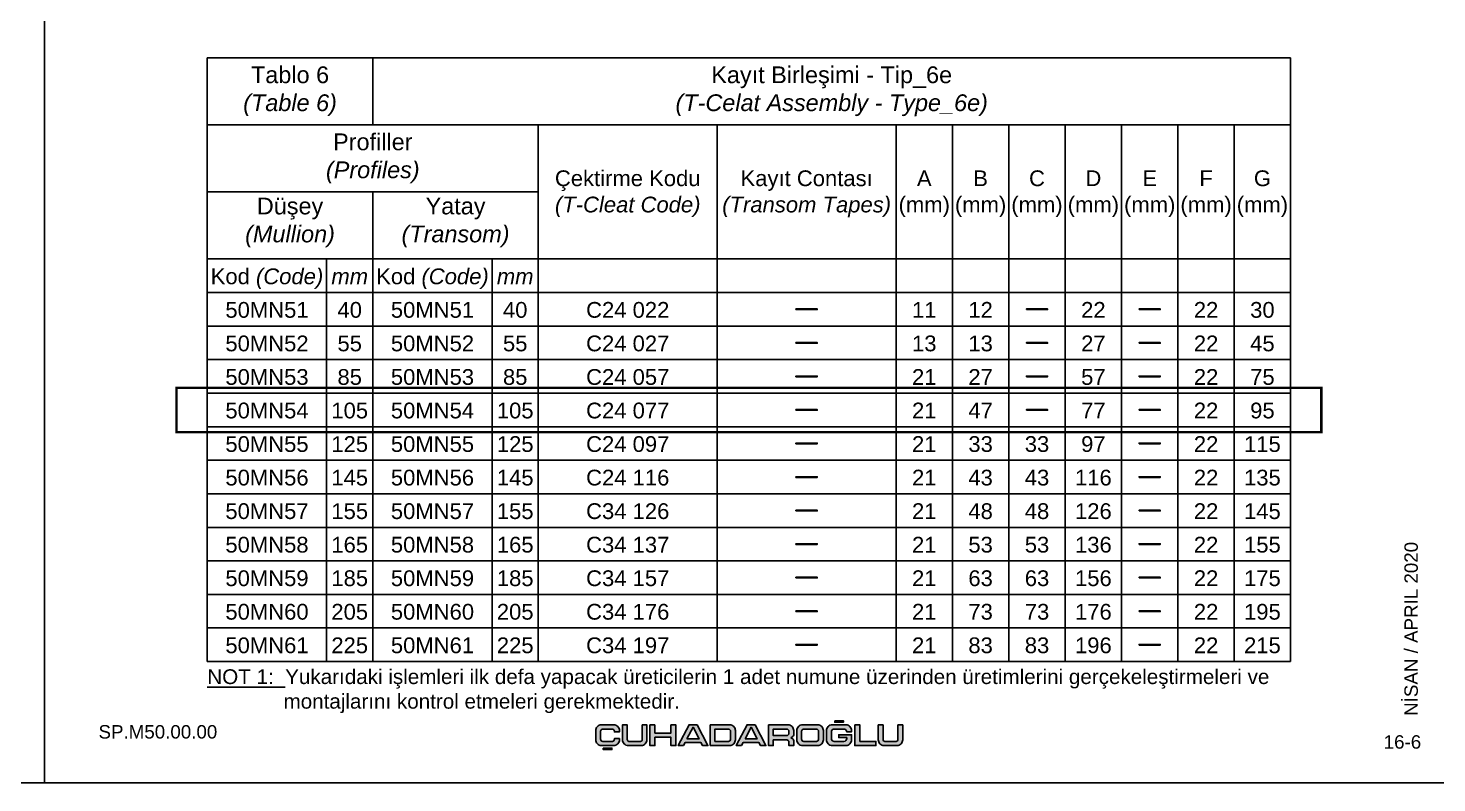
# Model space of a CAD drawing. Header units: millimetres. Extents: x 226 to 1066, y 456 to 1447.
# Drawn here: x 643.3 to 853.3, y 456 to 568.5 of the extents above; entities that cross this region are included whole.
import ezdxf

# ---------------------------------------------------------------- set-up
doc = ezdxf.new("R2010")
doc.units = ezdxf.units.MM
for name, color, linetype in [('ANTET', 140, 'Continuous'), ('nokta', 140, 'Continuous'), ('yazı_numara_k', 11, 'Continuous')]:
    doc.layers.add(name, color=color, linetype=linetype)
doc.styles.get("Standard").update_dxf_attribs({"font": 'arial.ttf'})

# ---------------------------------------------------------------- blocks, each defined once
blk = doc.blocks.new('ÇUHADAROĞLU')
at = {"layer": 'ANTET'}
h = blk.add_hatch(color=7, dxfattribs=at)
h.paths.add_polyline_path([(159.1, 19.64, -0.414214), (159.42, 19.96), (160.84, 19.96, -0.414214), (161.16, 19.64), (161.16, 19.54), (161.9, 19.54), (161.9, 19.73, 0.414214), (161.05, 20.59), (159.21, 20.59, 0.414214), (158.36, 19.73), (158.36, 18.36, 0.414214), (159.21, 17.51), (161.05, 17.51, 0.414214), (161.9, 18.36), (161.9, 18.55), (161.16, 18.55), (161.16, 18.46, -0.414214), (160.84, 18.13), (159.42, 18.13, -0.414214), (159.1, 18.46)])
h.paths.add_polyline_path([(159.48, 17.12), (159.48, 16.9), (160.78, 16.9), (160.78, 17.12)])
h.paths.add_polyline_path([(165.15, 17.51, 0.414214), (166, 18.36), (166, 20.59), (165.29, 20.59), (165.29, 18.39, -0.414214), (165.03, 18.13), (163.32, 18.13, -0.414214), (163.06, 18.39), (163.06, 20.59), (162.35, 20.59), (162.35, 18.36, 0.414214), (163.2, 17.51)])
h.paths.add_polyline_path([(167.19, 18.73), (169.58, 18.73), (169.58, 17.51), (170.32, 17.51), (170.32, 20.59), (169.58, 20.59), (169.58, 19.36), (167.19, 19.36), (167.19, 20.59), (166.45, 20.59), (166.45, 17.51), (167.19, 17.51)])
h.paths.add_polyline_path([(170.66, 17.51), (171.46, 17.51), (171.69, 17.95), (174.05, 17.95), (174.29, 17.51), (175.09, 17.51), (173.48, 20.6), (172.27, 20.6)])
h.paths.add_polyline_path([(171.97, 18.49), (172.87, 20.23), (173.78, 18.49)], flags=16)
h.paths.add_polyline_path([(175.43, 17.51), (178.34, 17.51, 0.414214), (179.19, 18.36), (179.19, 19.73, 0.414214), (178.34, 20.59), (175.43, 20.59)])
h.paths.add_polyline_path([(176.14, 19.96), (178.15, 19.96, -0.414214), (178.47, 19.64), (178.47, 18.46, -0.414214), (178.15, 18.13), (176.14, 18.13)], flags=16)
h.paths.add_polyline_path([(180.34, 17.95), (182.7, 17.95), (182.94, 17.51), (183.74, 17.51), (182.13, 20.6), (180.92, 20.6), (179.31, 17.51), (180.11, 17.51)])
h.paths.add_polyline_path([(180.62, 18.49), (181.52, 20.23), (182.43, 18.49)], flags=16)
h.paths.add_polyline_path([(184.84, 18.34), (186.84, 18.34, -0.414214), (187.17, 18.02), (187.17, 17.51), (187.88, 17.51), (187.88, 18.21, 0.203358), (187.78, 18.44, 0.098259), (187.5, 18.62), (187.5, 18.7, 0.058399), (187.74, 18.83, 0.246853), (187.88, 19.09), (187.88, 19.73, 0.414214), (187.03, 20.59), (184.13, 20.59), (184.13, 17.51), (184.84, 17.51)])
h.paths.add_polyline_path([(184.84, 18.99), (184.84, 19.96), (186.82, 19.96, -0.414214), (187.17, 19.61), (187.17, 19.31, -0.414214), (186.84, 18.99)], flags=16)
h.paths.add_polyline_path([(191.45, 17.51, 0.414214), (192.31, 18.36), (192.31, 19.73, 0.414214), (191.45, 20.59), (189.19, 20.59, 0.414214), (188.33, 19.73), (188.33, 18.36, 0.414214), (189.19, 17.51)])
h.paths.add_polyline_path([(189.37, 18.13, -0.414214), (189.05, 18.46), (189.05, 19.64, -0.414214), (189.37, 19.96), (191.27, 19.96, -0.414214), (191.59, 19.64), (191.59, 18.46, -0.414214), (191.27, 18.13)], flags=16)
h.paths.add_polyline_path([(193.61, 17.51), (195.66, 17.51, 0.414214), (196.51, 18.36), (196.51, 19.11), (194.59, 19.11), (194.59, 18.7), (195.78, 18.7), (195.78, 18.54, -0.414214), (195.37, 18.13), (193.9, 18.13, -0.414214), (193.49, 18.54), (193.49, 19.55, -0.414214), (193.9, 19.96), (195.37, 19.96, -0.407741), (195.78, 19.56), (196.51, 19.56), (196.51, 19.73, 0.414214), (195.66, 20.59), (193.61, 20.59, 0.414214), (192.76, 19.73), (192.76, 18.36, 0.414214)])
h.paths.add_polyline_path([(195.28, 20.97), (195.28, 21.19), (193.99, 21.19), (193.99, 20.97)])
h.paths.add_polyline_path([(200.14, 17.51), (200.14, 18.13), (197.76, 18.13), (197.76, 20.59), (196.97, 20.59), (196.97, 17.51)])
h.paths.add_polyline_path([(201.2, 18.39), (201.2, 20.59), (200.48, 20.59), (200.48, 18.36, 0.414214), (201.34, 17.51), (203.28, 17.51, 0.414214), (204.13, 18.36), (204.13, 20.59), (203.42, 20.59), (203.42, 18.39, -0.414214), (203.16, 18.13), (201.46, 18.13, -0.414214)])
h = blk.add_hatch(color=7, dxfattribs=at)
h.paths.add_polyline_path([(159.1, 19.64, -0.414214), (159.42, 19.96), (160.84, 19.96, -0.414214), (161.16, 19.64), (161.16, 19.54), (161.9, 19.54), (161.9, 19.73, 0.414214), (161.05, 20.59), (159.21, 20.59, 0.414214), (158.36, 19.73), (158.36, 18.36, 0.414214), (159.21, 17.51), (161.05, 17.51, 0.414214), (161.9, 18.36), (161.9, 18.55), (161.16, 18.55), (161.16, 18.46, -0.414214), (160.84, 18.13), (159.42, 18.13, -0.414214), (159.1, 18.46)])
h.paths.add_polyline_path([(159.48, 17.12), (159.48, 16.9), (160.78, 16.9), (160.78, 17.12)])
h.paths.add_polyline_path([(165.15, 17.51, 0.414214), (166, 18.36), (166, 20.59), (165.29, 20.59), (165.29, 18.39, -0.414214), (165.03, 18.13), (163.32, 18.13, -0.414214), (163.06, 18.39), (163.06, 20.59), (162.35, 20.59), (162.35, 18.36, 0.414214), (163.2, 17.51)])
h.paths.add_polyline_path([(167.19, 18.73), (169.58, 18.73), (169.58, 17.51), (170.32, 17.51), (170.32, 20.59), (169.58, 20.59), (169.58, 19.36), (167.19, 19.36), (167.19, 20.59), (166.45, 20.59), (166.45, 17.51), (167.19, 17.51)])
h.paths.add_polyline_path([(170.66, 17.51), (171.46, 17.51), (171.69, 17.95), (174.05, 17.95), (174.29, 17.51), (175.09, 17.51), (173.48, 20.6), (172.27, 20.6)])
h.paths.add_polyline_path([(171.97, 18.49), (172.87, 20.23), (173.78, 18.49)], flags=16)
h.paths.add_polyline_path([(175.43, 17.51), (178.34, 17.51, 0.414214), (179.19, 18.36), (179.19, 19.73, 0.414214), (178.34, 20.59), (175.43, 20.59)])
h.paths.add_polyline_path([(176.14, 19.96), (178.15, 19.96, -0.414214), (178.47, 19.64), (178.47, 18.46, -0.414214), (178.15, 18.13), (176.14, 18.13)], flags=16)
h.paths.add_polyline_path([(180.34, 17.95), (182.7, 17.95), (182.94, 17.51), (183.74, 17.51), (182.13, 20.6), (180.92, 20.6), (179.31, 17.51), (180.11, 17.51)])
h.paths.add_polyline_path([(180.62, 18.49), (181.52, 20.23), (182.43, 18.49)], flags=16)
h.paths.add_polyline_path([(184.84, 18.34), (186.84, 18.34, -0.414214), (187.17, 18.02), (187.17, 17.51), (187.88, 17.51), (187.88, 18.21, 0.203358), (187.78, 18.44, 0.098259), (187.5, 18.62), (187.5, 18.7, 0.058399), (187.74, 18.83, 0.246853), (187.88, 19.09), (187.88, 19.73, 0.414214), (187.03, 20.59), (184.13, 20.59), (184.13, 17.51), (184.84, 17.51)])
h.paths.add_polyline_path([(184.84, 18.99), (184.84, 19.96), (186.82, 19.96, -0.414214), (187.17, 19.61), (187.17, 19.31, -0.414214), (186.84, 18.99)], flags=16)
h.paths.add_polyline_path([(191.45, 17.51, 0.414214), (192.31, 18.36), (192.31, 19.73, 0.414214), (191.45, 20.59), (189.19, 20.59, 0.414214), (188.33, 19.73), (188.33, 18.36, 0.414214), (189.19, 17.51)])
h.paths.add_polyline_path([(189.37, 18.13, -0.414214), (189.05, 18.46), (189.05, 19.64, -0.414214), (189.37, 19.96), (191.27, 19.96, -0.414214), (191.59, 19.64), (191.59, 18.46, -0.414214), (191.27, 18.13)], flags=16)
h.paths.add_polyline_path([(193.61, 17.51), (195.66, 17.51, 0.414214), (196.51, 18.36), (196.51, 19.11), (194.59, 19.11), (194.59, 18.7), (195.78, 18.7), (195.78, 18.54, -0.414214), (195.37, 18.13), (193.9, 18.13, -0.414214), (193.49, 18.54), (193.49, 19.55, -0.414214), (193.9, 19.96), (195.37, 19.96, -0.407741), (195.78, 19.56), (196.51, 19.56), (196.51, 19.73, 0.414214), (195.66, 20.59), (193.61, 20.59, 0.414214), (192.76, 19.73), (192.76, 18.36, 0.414214)])
h.paths.add_polyline_path([(195.28, 20.97), (195.28, 21.19), (193.99, 21.19), (193.99, 20.97)])
h.paths.add_polyline_path([(200.14, 17.51), (200.14, 18.13), (197.76, 18.13), (197.76, 20.59), (196.97, 20.59), (196.97, 17.51)])
h.paths.add_polyline_path([(201.2, 18.39), (201.2, 20.59), (200.48, 20.59), (200.48, 18.36, 0.414214), (201.34, 17.51), (203.28, 17.51, 0.414214), (204.13, 18.36), (204.13, 20.59), (203.42, 20.59), (203.42, 18.39, -0.414214), (203.16, 18.13), (201.46, 18.13, -0.414214)])
at = {"layer": 'ANTET', "color": 7}
for points in [[(193.99, 21.19), (193.99, 20.97), (195.28, 20.97), (195.28, 21.19)], [(193.99, 21.19), (193.99, 20.97), (195.28, 20.97), (195.28, 21.19)], [(167.19, 20.59), (167.19, 19.36), (169.58, 19.36), (169.58, 20.59), (170.32, 20.59), (170.32, 17.51), (169.58, 17.51), (169.58, 18.73), (167.19, 18.73), (167.19, 17.51), (166.45, 17.51), (166.45, 20.59)], [(167.19, 20.59), (167.19, 19.36), (169.58, 19.36), (169.58, 20.59), (170.32, 20.59), (170.32, 17.51), (169.58, 17.51), (169.58, 18.73), (167.19, 18.73), (167.19, 17.51), (166.45, 17.51), (166.45, 20.59)], [(171.46, 17.51), (171.69, 17.95), (174.05, 17.95), (174.29, 17.51), (175.09, 17.51), (173.48, 20.6), (172.27, 20.6), (170.66, 17.51)], [(171.46, 17.51), (171.69, 17.95), (174.05, 17.95), (174.29, 17.51), (175.09, 17.51), (173.48, 20.6), (172.27, 20.6), (170.66, 17.51)], [(171.97, 18.49), (173.78, 18.49), (172.87, 20.23)], [(171.97, 18.49), (173.78, 18.49), (172.87, 20.23)], [(180.11, 17.51), (180.34, 17.95), (182.7, 17.95), (182.94, 17.51), (183.74, 17.51), (182.13, 20.6), (180.92, 20.6), (179.31, 17.51)], [(180.11, 17.51), (180.34, 17.95), (182.7, 17.95), (182.94, 17.51), (183.74, 17.51), (182.13, 20.6), (180.92, 20.6), (179.31, 17.51)], [(180.62, 18.49), (182.43, 18.49), (181.52, 20.23)], [(180.62, 18.49), (182.43, 18.49), (181.52, 20.23)], [(196.97, 20.59), (196.97, 17.51), (200.14, 17.51), (200.14, 18.13), (197.76, 18.13), (197.76, 20.59)], [(196.97, 20.59), (196.97, 17.51), (200.14, 17.51), (200.14, 18.13), (197.76, 18.13), (197.76, 20.59)], [(159.48, 17.12), (159.48, 16.9), (160.78, 16.9), (160.78, 17.12)], [(159.48, 17.12), (159.48, 16.9), (160.78, 16.9), (160.78, 17.12)]]:
    blk.add_lwpolyline(points, close=True, dxfattribs=at)
for points in [[(159.42, 18.13, -0.414214), (159.1, 18.46), (159.1, 19.64, -0.414214), (159.42, 19.96), (160.84, 19.96, -0.414214), (161.16, 19.64), (161.16, 19.54), (161.9, 19.54), (161.9, 19.73, 0.414214), (161.05, 20.59), (159.21, 20.59, 0.414214), (158.36, 19.73), (158.36, 18.36, 0.414214), (159.21, 17.51), (161.05, 17.51, 0.414214), (161.9, 18.36), (161.9, 18.55), (161.16, 18.55), (161.16, 18.46, -0.414214), (160.84, 18.13)], [(159.42, 18.13, -0.414214), (159.1, 18.46), (159.1, 19.64, -0.414214), (159.42, 19.96), (160.84, 19.96, -0.414214), (161.16, 19.64), (161.16, 19.54), (161.9, 19.54), (161.9, 19.73, 0.414214), (161.05, 20.59), (159.21, 20.59, 0.414214), (158.36, 19.73), (158.36, 18.36, 0.414214), (159.21, 17.51), (161.05, 17.51, 0.414214), (161.9, 18.36), (161.9, 18.55), (161.16, 18.55), (161.16, 18.46, -0.414214), (160.84, 18.13)], [(165.03, 18.13), (163.32, 18.13, -0.414214), (163.06, 18.39), (163.06, 20.59), (162.35, 20.59), (162.35, 18.36, 0.414214), (163.2, 17.51), (165.15, 17.51, 0.414214), (166, 18.36), (166, 20.59), (165.29, 20.59), (165.29, 18.39, -0.414214)], [(165.03, 18.13), (163.32, 18.13, -0.414214), (163.06, 18.39), (163.06, 20.59), (162.35, 20.59), (162.35, 18.36, 0.414214), (163.2, 17.51), (165.15, 17.51, 0.414214), (166, 18.36), (166, 20.59), (165.29, 20.59), (165.29, 18.39, -0.414214)], [(175.43, 17.51), (175.43, 20.59), (178.34, 20.59, -0.414214), (179.19, 19.73), (179.19, 18.36, -0.414214), (178.34, 17.51)], [(175.43, 17.51), (175.43, 20.59), (178.34, 20.59, -0.414214), (179.19, 19.73), (179.19, 18.36, -0.414214), (178.34, 17.51)], [(178.47, 19.64, 0.414214), (178.15, 19.96), (176.14, 19.96), (176.14, 18.13), (178.15, 18.13, 0.414214), (178.47, 18.46)], [(178.47, 19.64, 0.414214), (178.15, 19.96), (176.14, 19.96), (176.14, 18.13), (178.15, 18.13, 0.414214), (178.47, 18.46)], [(187.88, 18.21), (187.88, 17.51), (187.17, 17.51), (187.17, 18.02, 0.414214), (186.84, 18.34), (184.84, 18.34), (184.84, 17.51), (184.13, 17.51), (184.13, 20.59), (187.03, 20.59, -0.414214), (187.88, 19.73), (187.88, 19.09, -0.246853), (187.74, 18.83, -0.058399), (187.5, 18.7), (187.5, 18.62, -0.098259), (187.78, 18.44, -0.203358)], [(187.88, 18.21), (187.88, 17.51), (187.17, 17.51), (187.17, 18.02, 0.414214), (186.84, 18.34), (184.84, 18.34), (184.84, 17.51), (184.13, 17.51), (184.13, 20.59), (187.03, 20.59, -0.414214), (187.88, 19.73), (187.88, 19.09, -0.246853), (187.74, 18.83, -0.058399), (187.5, 18.7), (187.5, 18.62, -0.098259), (187.78, 18.44, -0.203358)], [(186.82, 19.96, -0.414214), (187.17, 19.61), (187.17, 19.31, -0.414214), (186.84, 18.99), (184.84, 18.99), (184.84, 19.96)], [(186.82, 19.96, -0.414214), (187.17, 19.61), (187.17, 19.31, -0.414214), (186.84, 18.99), (184.84, 18.99), (184.84, 19.96)], [(191.45, 17.51), (189.19, 17.51, -0.414214), (188.33, 18.36), (188.33, 19.73, -0.414214), (189.19, 20.59), (191.45, 20.59, -0.414214), (192.31, 19.73), (192.31, 18.36, -0.414214)], [(191.45, 17.51), (189.19, 17.51, -0.414214), (188.33, 18.36), (188.33, 19.73, -0.414214), (189.19, 20.59), (191.45, 20.59, -0.414214), (192.31, 19.73), (192.31, 18.36, -0.414214)], [(191.59, 19.64), (191.59, 18.46, -0.414214), (191.27, 18.13), (189.37, 18.13, -0.414214), (189.05, 18.46), (189.05, 19.64, -0.414214), (189.37, 19.96), (191.27, 19.96, -0.414214)], [(191.59, 19.64), (191.59, 18.46, -0.414214), (191.27, 18.13), (189.37, 18.13, -0.414214), (189.05, 18.46), (189.05, 19.64, -0.414214), (189.37, 19.96), (191.27, 19.96, -0.414214)], [(195.78, 18.54), (195.78, 18.7), (194.59, 18.7), (194.59, 19.11), (196.51, 19.11), (196.51, 18.36, -0.414214), (195.66, 17.51), (193.61, 17.51, -0.414214), (192.76, 18.36), (192.76, 19.73, -0.414214), (193.61, 20.59), (195.66, 20.59, -0.414214), (196.51, 19.73), (196.51, 19.56), (195.78, 19.56, 0.407741), (195.37, 19.96), (193.9, 19.96, 0.414214), (193.49, 19.55), (193.49, 18.54, 0.414214), (193.9, 18.13), (195.37, 18.13, 0.414214)], [(195.78, 18.54), (195.78, 18.7), (194.59, 18.7), (194.59, 19.11), (196.51, 19.11), (196.51, 18.36, -0.414214), (195.66, 17.51), (193.61, 17.51, -0.414214), (192.76, 18.36), (192.76, 19.73, -0.414214), (193.61, 20.59), (195.66, 20.59, -0.414214), (196.51, 19.73), (196.51, 19.56), (195.78, 19.56, 0.407741), (195.37, 19.96), (193.9, 19.96, 0.414214), (193.49, 19.55), (193.49, 18.54, 0.414214), (193.9, 18.13), (195.37, 18.13, 0.414214)], [(201.34, 17.51), (203.28, 17.51, 0.414214), (204.13, 18.36), (204.13, 20.59), (203.42, 20.59), (203.42, 18.39, -0.414214), (203.16, 18.13), (201.46, 18.13, -0.414214), (201.2, 18.39), (201.2, 20.59), (200.48, 20.59), (200.48, 18.36, 0.414214)], [(201.34, 17.51), (203.28, 17.51, 0.414214), (204.13, 18.36), (204.13, 20.59), (203.42, 20.59), (203.42, 18.39, -0.414214), (203.16, 18.13), (201.46, 18.13, -0.414214), (201.2, 18.39), (201.2, 20.59), (200.48, 20.59), (200.48, 18.36, 0.414214)]]:
    blk.add_lwpolyline(points, format="xyb", close=True, dxfattribs=at)
blk = doc.blocks.new('SP.KTGR.1A')
at = {"insert": (-248.38, 1804.14), "char_height": 2, "width": 54.4479, "attachment_point": 1}
blk.add_mtext('{\\pxql;\\fArial Unicode MS|b0|i0|c0|p34;{\\C7;SP.M50.00.00}}', dxfattribs=at)
blk = doc.blocks.new('MN50.S.1')
at = {"color": 252}
blk.add_lwpolyline([(9907.25, 888.56), (9907.25, 1185.56), (10117.25, 1185.56), (10117.25, 888.56)], close=True, dxfattribs=at)
for name, p in [('SP.KTGR.1A', (10163.66, -906.98)), ('ÇUHADAROĞLU', (9831.04, 876.61))]:
    blk.add_blockref(name, p)
blk = doc.blocks.new('TABLO - KM1')
at = {"color": 0}
for p, q in [((-283.74, 1797.96), (-122.25, 1797.96)), ((-283.74, 1707.96), (-283.74, 1797.96)), ((-259.07, 1787.96), (-259.07, 1797.96)), ((-122.25, 1707.96), (-122.25, 1797.96)), ((-283.74, 1787.96), (-122.25, 1787.96)), ((-234.4, 1707.96), (-234.4, 1787.96)), ((-207.73, 1707.96), (-207.73, 1787.96)), ((-181.06, 1707.96), (-181.06, 1787.96)), ((-172.66, 1707.96), (-172.66, 1787.96)), ((-164.26, 1707.96), (-164.26, 1787.96)), ((-155.85, 1707.96), (-155.85, 1787.96)), ((-147.45, 1707.96), (-147.45, 1787.96)), ((-139.05, 1707.96), (-139.05, 1787.96)), ((-130.65, 1707.96), (-130.65, 1787.96)), ((-283.74, 1777.96), (-234.4, 1777.96)), ((-259.07, 1777.96), (-259.07, 1707.96)), ((-283.74, 1767.96), (-122.25, 1767.96)), ((-265.95, 1767.96), (-265.95, 1707.96)), ((-241.28, 1767.96), (-241.28, 1707.96)), ((-283.74, 1762.96), (-122.25, 1762.96)), ((-283.74, 1757.96), (-122.25, 1757.96)), ((-283.74, 1757.96), (-122.25, 1757.96)), ((-283.74, 1752.96), (-122.25, 1752.96)), ((-283.74, 1752.96), (-122.25, 1752.96)), ((-283.74, 1747.96), (-122.25, 1747.96)), ((-283.74, 1747.96), (-122.25, 1747.96)), ((-283.74, 1742.96), (-122.25, 1742.96)), ((-283.74, 1742.96), (-122.25, 1742.96)), ((-283.74, 1737.96), (-122.25, 1737.96)), ((-283.74, 1737.96), (-122.25, 1737.96)), ((-283.74, 1732.96), (-122.25, 1732.96)), ((-283.74, 1732.96), (-122.25, 1732.96)), ((-283.74, 1727.96), (-122.25, 1727.96)), ((-283.74, 1727.96), (-122.25, 1727.96)), ((-283.74, 1722.96), (-122.25, 1722.96)), ((-283.74, 1722.96), (-122.25, 1722.96)), ((-283.74, 1717.96), (-122.25, 1717.96)), ((-283.74, 1717.96), (-122.25, 1717.96)), ((-283.74, 1712.96), (-122.25, 1712.96)), ((-283.74, 1712.96), (-122.25, 1712.96)), ((-283.74, 1707.96), (-122.25, 1707.96)), ((-283.74, 1707.96), (-122.25, 1707.96))]:
    blk.add_line(p, q, dxfattribs=at)
at = {"layer": 'yazı_numara_k', "color": 0, "attachment_point": 1}
for s, insert, char_height, width in [('{\\pxqc,t2.646;Profiller\\P\\fArial|b0|i1|c0|p0;(Profiles)}', (-283.74, 1786.67), 2.5, 49.3422), ('{\\pxqc,t2.81489;Çektirme Kodu\\P\\fArial|b0|i1|c0|p0;(T-Cleat Code)}', (-234.4, 1781.17), 2.35, 26.6711), ('{\\pxqc,t2.81489;Kayıt Contası\\P\\fArial|b0|i1|c0|p0;(Transom Tapes)}', (-207.73, 1781.17), 2.35, 26.6711), ('{\\pxqc,t2.81489;A\\P(mm)}', (-181.06, 1781.17), 2.35, 8.402), ('{\\pxqc,t2.81489;B\\P(mm)}', (-172.66, 1781.17), 2.35, 8.402), ('{\\pxqc,t2.81489;C\\P(mm)}', (-164.26, 1781.17), 2.35, 8.402), ('{\\pxqc,t2.81489;D\\P(mm)}', (-155.85, 1781.17), 2.35, 8.402), ('{\\pxqc,t2.81489;E\\P(mm)}', (-147.45, 1781.17), 2.35, 8.402), ('{\\pxqc,t2.81489;F\\P(mm)}', (-139.05, 1781.17), 2.35, 8.402), ('{\\pxqc,t2.81489;G\\P(mm)}', (-130.65, 1781.17), 2.35, 8.402), ('{\\pxqc,t2.646;Düşey\\P\\fArial|b0|i1|c0|p0;(Mullion)}', (-283.74, 1777.11), 2.5, 24.6711), ('{\\pxqc,t2.646;Yatay\\P\\fArial|b0|i1|c0|p0;(Transom)}', (-259.07, 1777.11), 2.5, 24.6711), ('{\\pxqc,t2.81489;Kod \\fArial|b0|i1|c0|p0;(Code)}', (-283.74, 1766.55), 2.35, 17.7925), ('{\\pxqc,t2.81489;Kod \\fArial|b0|i1|c0|p0;(Code)}', (-259.07, 1766.55), 2.35, 17.7925), ('{\\pxqc,t2.81489;\\fArial|b0|i1|c0|p0;mm}', (-265.95, 1766.55), 2.35, 6.8786), ('{\\pxqc,t2.81489;\\fArial|b0|i1|c0|p0;mm}', (-241.28, 1766.55), 2.35, 6.8786)]:
    blk.add_mtext(s, dxfattribs=dict(at, insert=insert, char_height=char_height, width=width))
blk = doc.blocks.new('NOT1A')
at = {"layer": 'nokta', "color": 0, "insert": (24.25, 1931.48), "char_height": 2.2, "width": 182.2788, "attachment_point": 1}
blk.add_mtext('{\\fArial|b0|i0|c162|p18;\\LNOT 1:\\l  Yukarıdaki işlemleri ilk defa yapacak üreticilerin 1 adet numune üzerinden üretimlerini gerçekeleştirmeleri ve \\P^I   montajlarını kontrol etmeleri gerekmektedir.}', dxfattribs=at)

msp = doc.modelspace()

# ---------------------------------------------------------------- linework, layer by layer
for points in [[(757.74, 526.58), (757.74, 526.68), (760.91, 526.68), (760.91, 526.58)], [(792.09, 526.58), (792.09, 526.68), (795.25, 526.68), (795.25, 526.58)], [(808.89, 526.58), (808.89, 526.68), (812.05, 526.68), (812.05, 526.58)], [(757.74, 521.58), (757.74, 521.68), (760.91, 521.68), (760.91, 521.58)], [(792.09, 521.58), (792.09, 521.68), (795.25, 521.68), (795.25, 521.58)], [(808.89, 521.58), (808.89, 521.68), (812.05, 521.68), (812.05, 521.58)], [(757.74, 516.58), (757.74, 516.68), (760.91, 516.68), (760.91, 516.58)], [(792.09, 516.58), (792.09, 516.68), (795.25, 516.68), (795.25, 516.58)], [(808.89, 516.58), (808.89, 516.68), (812.05, 516.68), (812.05, 516.58)], [(757.74, 511.58), (757.74, 511.68), (760.91, 511.68), (760.91, 511.58)], [(792.09, 511.58), (792.09, 511.68), (795.25, 511.68), (795.25, 511.58)], [(808.89, 511.58), (808.89, 511.68), (812.05, 511.68), (812.05, 511.58)], [(757.74, 506.58), (757.74, 506.68), (760.91, 506.68), (760.91, 506.58)], [(808.89, 506.58), (808.89, 506.68), (812.05, 506.68), (812.05, 506.58)], [(757.74, 501.58), (757.74, 501.68), (760.91, 501.68), (760.91, 501.58)], [(808.89, 501.58), (808.89, 501.68), (812.05, 501.68), (812.05, 501.58)], [(757.74, 496.58), (757.74, 496.68), (760.91, 496.68), (760.91, 496.58)], [(808.89, 496.58), (808.89, 496.68), (812.05, 496.68), (812.05, 496.58)], [(757.74, 491.58), (757.74, 491.68), (760.91, 491.68), (760.91, 491.58)], [(808.89, 491.58), (808.89, 491.68), (812.05, 491.68), (812.05, 491.58)], [(757.74, 486.58), (757.74, 486.68), (760.91, 486.68), (760.91, 486.58)], [(808.89, 486.58), (808.89, 486.68), (812.05, 486.68), (812.05, 486.58)], [(757.74, 481.58), (757.74, 481.68), (760.91, 481.68), (760.91, 481.58)], [(808.89, 481.58), (808.89, 481.68), (812.05, 481.68), (812.05, 481.58)], [(757.74, 476.58), (757.74, 476.68), (760.91, 476.68), (760.91, 476.58)], [(808.89, 476.58), (808.89, 476.68), (812.05, 476.68), (812.05, 476.58)]]:
    msp.add_lwpolyline(points, close=True)
at = {"color": 1, "const_width": 0.364}
msp.add_lwpolyline([(665.39, 514.93), (836.06, 514.93), (836.06, 508.32), (665.39, 508.32)], close=True, dxfattribs=at)

# ---------------------------------------------------------------- block references
at = {"ltscale": 0.1}
for name, p in [('TABLO - KM1', (953.72, -1233.83)), ('NOT1A', (645.73, -1458.51))]:
    msp.add_blockref(name, p, dxfattribs=at)
at = {"layer": 'ANTET', "color": 0}
for p in [(-9471.52, -432.51), (-9261.52, -432.51)]:
    msp.add_blockref('MN50.S.1', p, dxfattribs=at)

# ---------------------------------------------------------------- texts
at = {"insert": (848.44, 466.03), "char_height": 2, "width": 44.873, "attachment_point": 1, "rotation": 90}
msp.add_mtext('{\\fArial Unicode MS|b0|i0|c162|p34;\\C7;NİSAN\\fArial Unicode MS|b0|i0|c0|p34; / \\fArial Unicode MS|b0|i0|c162|p34;APRIL\\fArial Unicode MS|b0|i0|c0|p34; 2020}', dxfattribs=at)
at = {"insert": (850.94, 463.14), "char_height": 2, "width": 4.4369, "attachment_point": 3}
msp.add_mtext('{\\fArial Unicode MS|b0|i0|c0|p0;{\\C7;16-6}}', dxfattribs=at)
at = {"layer": 'yazı_numara_k', "color": 0, "attachment_point": 1}
for s, insert, char_height, width in [('{\\pxqc,t2.646;Tablo 6\\P\\fArial|b0|i1|c0|p0;(Table 6)}', (669.98, 562.84), 2.5, 24.6711), ('{\\pxqc,t2.646;Kayıt Birleşimi - Tip_6e\\P\\fArial|b0|i1|c0|p0;(T-Celat Assembly - Type_6e)}', (694.65, 562.84), 2.5, 136.8274), ('{\\pxqc,t2.81489;50MN51}', (669.98, 527.72), 2.35, 17.7925), ('{\\pxqc,t2.81489;40}', (687.77, 527.72), 2.35, 6.8786), ('{\\pxqc,t2.81489;50MN51}', (694.65, 527.72), 2.35, 17.7925), ('{\\pxqc,t2.81489;40}', (712.44, 527.72), 2.35, 6.8786), ('{\\pxqc,t2.81489;C24 022}', (719.32, 527.72), 2.35, 26.6711), ('{\\pxqc,t2.81489;11}', (772.66, 527.72), 2.35, 8.402), ('{\\pxqc,t2.81489;12}', (781.06, 527.72), 2.35, 8.402), ('{\\pxqc,t2.81489;22}', (797.87, 527.72), 2.35, 8.402), ('{\\pxqc,t2.81489;22}', (814.67, 527.72), 2.35, 8.402), ('{\\pxqc,t2.81489;30}', (823.07, 527.72), 2.35, 8.402), ('{\\pxqc,t2.81489;50MN52}', (669.98, 522.72), 2.35, 17.7925), ('{\\pxqc,t2.81489;55}', (687.77, 522.72), 2.35, 6.8786), ('{\\pxqc,t2.81489;50MN52}', (694.65, 522.72), 2.35, 17.7925), ('{\\pxqc,t2.81489;55}', (712.44, 522.72), 2.35, 6.8786), ('{\\pxqc,t2.81489;C24 027}', (719.32, 522.72), 2.35, 26.6711), ('{\\pxqc,t2.81489;13}', (772.66, 522.72), 2.35, 8.402), ('{\\pxqc,t2.81489;13}', (781.06, 522.72), 2.35, 8.402), ('{\\pxqc,t2.81489;27}', (797.87, 522.72), 2.35, 8.402), ('{\\pxqc,t2.81489;22}', (814.67, 522.72), 2.35, 8.402), ('{\\pxqc,t2.81489;45}', (823.07, 522.72), 2.35, 8.402), ('{\\pxqc,t2.81489;50MN53}', (669.98, 517.72), 2.35, 17.7925), ('{\\pxqc,t2.81489;85}', (687.77, 517.72), 2.35, 6.8786), ('{\\pxqc,t2.81489;50MN53}', (694.65, 517.72), 2.35, 17.7925), ('{\\pxqc,t2.81489;85}', (712.44, 517.72), 2.35, 6.8786), ('{\\pxqc,t2.81489;C24 057}', (719.32, 517.72), 2.35, 26.6711), ('{\\pxqc,t2.81489;21}', (772.66, 517.72), 2.35, 8.402), ('{\\pxqc,t2.81489;27}', (781.06, 517.72), 2.35, 8.402), ('{\\pxqc,t2.81489;57}', (797.87, 517.72), 2.35, 8.402), ('{\\pxqc,t2.81489;22}', (814.67, 517.72), 2.35, 8.402), ('{\\pxqc,t2.81489;75}', (823.07, 517.72), 2.35, 8.402), ('{\\pxqc,t2.81489;50MN54}', (669.98, 512.72), 2.35, 17.7925), ('{\\pxqc,t2.81489;105}', (687.77, 512.72), 2.35, 6.8786), ('{\\pxqc,t2.81489;50MN54}', (694.65, 512.72), 2.35, 17.7925), ('{\\pxqc,t2.81489;105}', (712.44, 512.72), 2.35, 6.8786), ('{\\pxqc,t2.81489;C24 077}', (719.32, 512.72), 2.35, 26.6711), ('{\\pxqc,t2.81489;21}', (772.66, 512.72), 2.35, 8.402), ('{\\pxqc,t2.81489;47}', (781.06, 512.72), 2.35, 8.402), ('{\\pxqc,t2.81489;77}', (797.87, 512.72), 2.35, 8.402), ('{\\pxqc,t2.81489;22}', (814.67, 512.72), 2.35, 8.402), ('{\\pxqc,t2.81489;95}', (823.07, 512.72), 2.35, 8.402), ('{\\pxqc,t2.81489;50MN55}', (669.98, 507.72), 2.35, 17.7925), ('{\\pxqc,t2.81489;125}', (687.77, 507.72), 2.35, 6.8786), ('{\\pxqc,t2.81489;50MN55}', (694.65, 507.72), 2.35, 17.7925), ('{\\pxqc,t2.81489;125}', (712.44, 507.72), 2.35, 6.8786), ('{\\pxqc,t2.81489;C24 097}', (719.32, 507.72), 2.35, 26.6711), ('{\\pxqc,t2.81489;21}', (772.66, 507.72), 2.35, 8.402), ('{\\pxqc,t2.81489;33}', (781.06, 507.72), 2.35, 8.402), ('{\\pxqc,t2.81489;33}', (789.47, 507.72), 2.35, 8.402), ('{\\pxqc,t2.81489;97}', (797.87, 507.72), 2.35, 8.402), ('{\\pxqc,t2.81489;22}', (814.67, 507.72), 2.35, 8.402), ('{\\pxqc,t2.81489;115}', (823.07, 507.72), 2.35, 8.402), ('{\\pxqc,t2.81489;50MN56}', (669.98, 502.72), 2.35, 17.7925), ('{\\pxqc,t2.81489;145}', (687.77, 502.72), 2.35, 6.8786), ('{\\pxqc,t2.81489;50MN56}', (694.65, 502.72), 2.35, 17.7925), ('{\\pxqc,t2.81489;145}', (712.44, 502.72), 2.35, 6.8786), ('{\\pxqc,t2.81489;C24 116}', (719.32, 502.72), 2.35, 26.6711), ('{\\pxqc,t2.81489;21}', (772.66, 502.72), 2.35, 8.402), ('{\\pxqc,t2.81489;43}', (781.06, 502.72), 2.35, 8.402), ('{\\pxqc,t2.81489;43}', (789.47, 502.72), 2.35, 8.402), ('{\\pxqc,t2.81489;116}', (797.87, 502.72), 2.35, 8.402), ('{\\pxqc,t2.81489;22}', (814.67, 502.72), 2.35, 8.402), ('{\\pxqc,t2.81489;135}', (823.07, 502.72), 2.35, 8.402), ('{\\pxqc,t2.81489;50MN57}', (669.98, 497.72), 2.35, 17.7925), ('{\\pxqc,t2.81489;155}', (687.77, 497.72), 2.35, 6.8786), ('{\\pxqc,t2.81489;50MN57}', (694.65, 497.72), 2.35, 17.7925), ('{\\pxqc,t2.81489;155}', (712.44, 497.72), 2.35, 6.8786), ('{\\pxqc,t2.81489;C34 126}', (719.32, 497.72), 2.35, 26.6711), ('{\\pxqc,t2.81489;21}', (772.66, 497.72), 2.35, 8.402), ('{\\pxqc,t2.81489;48}', (781.06, 497.72), 2.35, 8.402), ('{\\pxqc,t2.81489;48}', (789.47, 497.72), 2.35, 8.402), ('{\\pxqc,t2.81489;126}', (797.87, 497.72), 2.35, 8.402), ('{\\pxqc,t2.81489;22}', (814.67, 497.72), 2.35, 8.402), ('{\\pxqc,t2.81489;145}', (823.07, 497.72), 2.35, 8.402), ('{\\pxqc,t2.81489;50MN58}', (669.98, 492.72), 2.35, 17.7925), ('{\\pxqc,t2.81489;165}', (687.77, 492.72), 2.35, 6.8786), ('{\\pxqc,t2.81489;50MN58}', (694.65, 492.72), 2.35, 17.7925), ('{\\pxqc,t2.81489;165}', (712.44, 492.72), 2.35, 6.8786), ('{\\pxqc,t2.81489;C34 137}', (719.32, 492.72), 2.35, 26.6711), ('{\\pxqc,t2.81489;21}', (772.66, 492.72), 2.35, 8.402), ('{\\pxqc,t2.81489;53}', (781.06, 492.72), 2.35, 8.402), ('{\\pxqc,t2.81489;53}', (789.47, 492.72), 2.35, 8.402), ('{\\pxqc,t2.81489;136}', (797.87, 492.72), 2.35, 8.402), ('{\\pxqc,t2.81489;22}', (814.67, 492.72), 2.35, 8.402), ('{\\pxqc,t2.81489;155}', (823.07, 492.72), 2.35, 8.402), ('{\\pxqc,t2.81489;50MN59}', (669.98, 487.72), 2.35, 17.7925), ('{\\pxqc,t2.81489;185}', (687.77, 487.72), 2.35, 6.8786), ('{\\pxqc,t2.81489;50MN59}', (694.65, 487.72), 2.35, 17.7925), ('{\\pxqc,t2.81489;185}', (712.44, 487.72), 2.35, 6.8786), ('{\\pxqc,t3;C34 157}', (719.32, 487.72), 2.35, 26.6711), ('{\\pxqc,t2.81489;21}', (772.66, 487.72), 2.35, 8.402), ('{\\pxqc,t2.81489;63}', (781.06, 487.72), 2.35, 8.402), ('{\\pxqc,t2.81489;63}', (789.47, 487.72), 2.35, 8.402), ('{\\pxqc,t2.81489;156}', (797.87, 487.72), 2.35, 8.402), ('{\\pxqc,t2.81489;22}', (814.67, 487.72), 2.35, 8.402), ('{\\pxqc,t2.81489;175}', (823.07, 487.72), 2.35, 8.402), ('{\\pxqc,t2.81489;50MN60}', (669.98, 482.72), 2.35, 17.7925), ('{\\pxqc,t2.81489;205}', (687.77, 482.72), 2.35, 6.8786), ('{\\pxqc,t2.81489;50MN60}', (694.65, 482.72), 2.35, 17.7925), ('{\\pxqc,t2.81489;205}', (712.44, 482.72), 2.35, 6.8786), ('{\\pxqc,t2.81489;C34 176}', (719.32, 482.72), 2.35, 26.6711), ('{\\pxqc,t2.81489;21}', (772.66, 482.72), 2.35, 8.402), ('{\\pxqc,t2.81489;73}', (781.06, 482.72), 2.35, 8.402), ('{\\pxqc,t2.81489;73}', (789.47, 482.72), 2.35, 8.402), ('{\\pxqc,t2.81489;176}', (797.87, 482.72), 2.35, 8.402), ('{\\pxqc,t2.81489;22}', (814.67, 482.72), 2.35, 8.402), ('{\\pxqc,t2.81489;195}', (823.07, 482.72), 2.35, 8.402), ('{\\pxqc,t2.81489;50MN61}', (669.98, 477.72), 2.35, 17.7925), ('{\\pxqc,t2.81489;225}', (687.77, 477.72), 2.35, 6.8786), ('{\\pxqc,t2.81489;50MN61}', (694.65, 477.72), 2.35, 17.7925), ('{\\pxqc,t2.81489;225}', (712.44, 477.72), 2.35, 6.8786), ('{\\pxqc,t2.81489;C34 197}', (719.32, 477.72), 2.35, 26.6711), ('{\\pxqc,t2.81489;21}', (772.66, 477.72), 2.35, 8.402), ('{\\pxqc,t2.81489;83}', (781.06, 477.72), 2.35, 8.402), ('{\\pxqc,t2.81489;83}', (789.47, 477.72), 2.35, 8.402), ('{\\pxqc,t2.81489;196}', (797.87, 477.72), 2.35, 8.402), ('{\\pxqc,t2.81489;22}', (814.67, 477.72), 2.35, 8.402), ('{\\pxqc,t2.81489;215}', (823.07, 477.72), 2.35, 8.402)]:
    msp.add_mtext(s, dxfattribs=dict(at, insert=insert, char_height=char_height, width=width))

doc.saveas('drawing.dxf')
